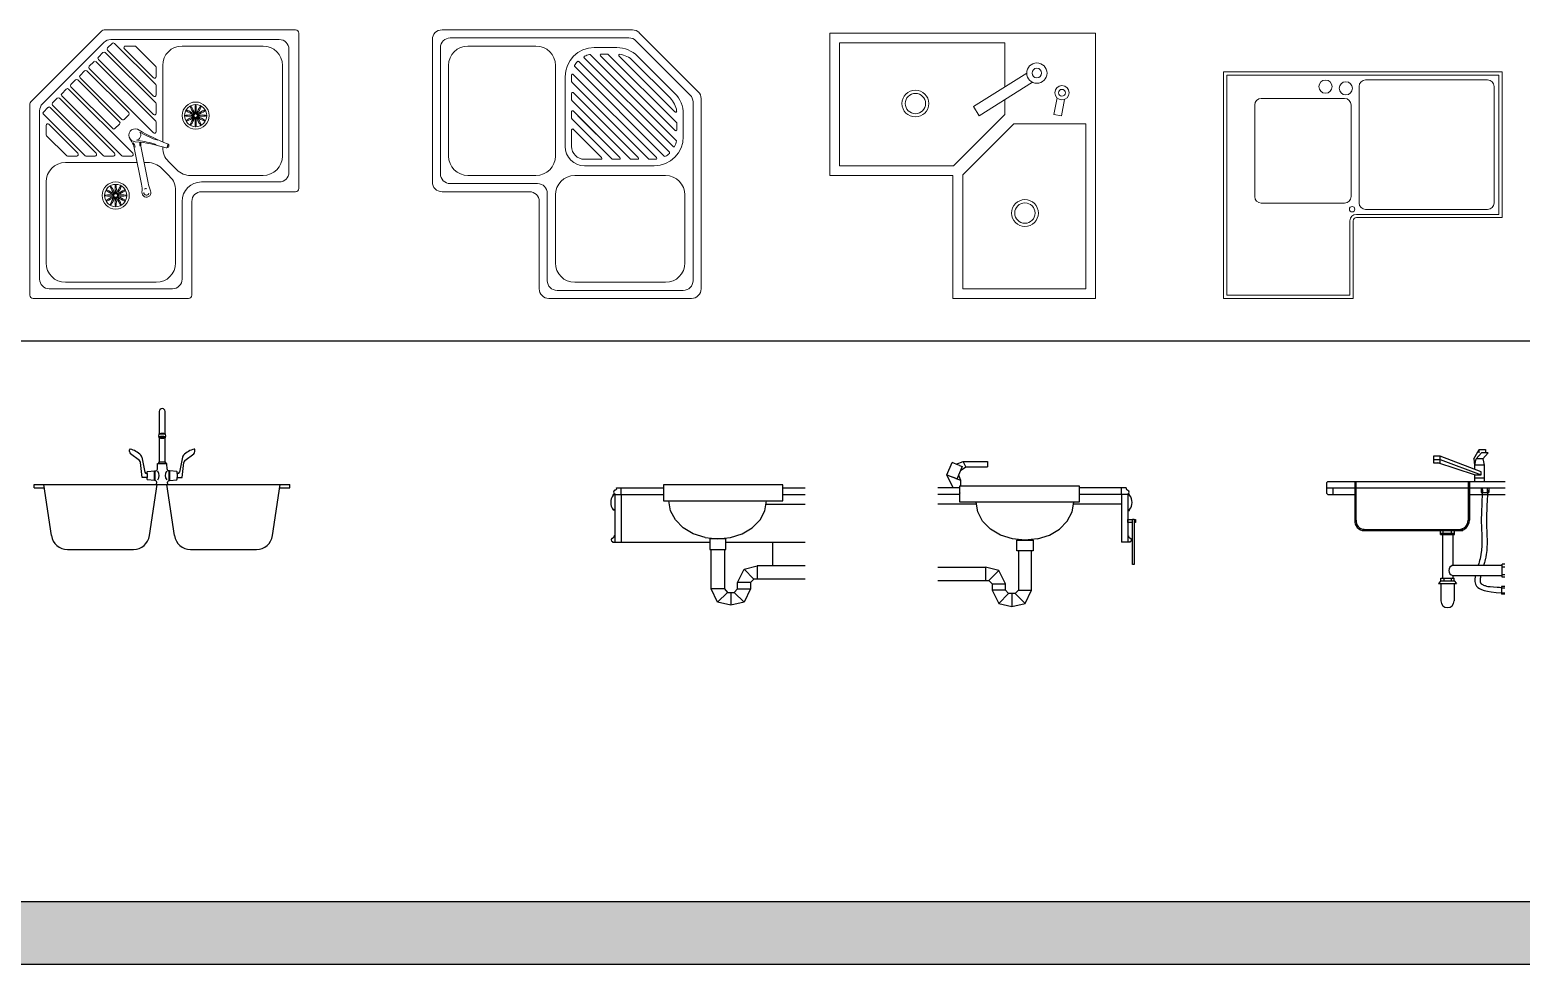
# Model space of a CAD drawing. Header units: millimetres. Extents: x 3489 to 19734, y -3855 to 6441.
# Drawn here: x 10734 to 15339, y -3855 to -968 of the extents above; entities that cross this region are included whole.
import ezdxf

# ---------------------------------------------------------------- set-up
doc = ezdxf.new("R2010")
doc.units = ezdxf.units.MM
doc.layers.add('www.cad-blocks.net', color=7, linetype='Continuous')

# ---------------------------------------------------------------- blocks, each defined once
blk = doc.blocks.new('A$C56267174')
for p, q in [((386.7, 426.1), (386.7, 357.4)), ((404.7, 357.4), (404.7, 426.1)), ((386.6, 344.4), (386.6, 270.1)), ((404.6, 270.1), (404.6, 344.4)), ((294.7, 302.1), (294.7, 307.7)), ((326, 274.5), (297.4, 295.3)), ((332.5, 285.2), (342.4, 239)), ((458.8, 285.2), (448.8, 239)), ((465.2, 274.5), (493.8, 295.3)), ((496.5, 302.1), (496.5, 307.7)), ((334, 221.6), (328.7, 268.6)), ((347.4, 234.5), (349.7, 234.5)), ((349.7, 234.5), (349.7, 240)), ((349.7, 234.5), (349.7, 221.6)), ((350.6, 241), (371.7, 242.4)), ((371.7, 241.6), (373.7, 242.6)), ((371.7, 242.4), (371.7, 241.6)), ((371.7, 213.5), (371.7, 241.6)), ((373.7, 212.6), (373.7, 242.6)), ((373.7, 242.6), (375.7, 242.6)), ((380.7, 247.3), (381.6, 265.1)), ((381.6, 265.1), (383.6, 265.1)), ((383.6, 265.1), (407.6, 265.1)), ((386.6, 270.1), (404.6, 270.1)), ((409.6, 265.1), (407.6, 265.1)), ((410.5, 247.3), (409.6, 265.1)), ((417.5, 242.6), (415.5, 242.6)), ((417.5, 212.6), (417.5, 242.6)), ((419.5, 241.6), (417.5, 242.6)), ((440.6, 241), (419.5, 242.4)), ((419.5, 242.4), (419.5, 241.6)), ((419.5, 213.5), (419.5, 241.6)), ((441.5, 234.5), (441.5, 240)), ((441.5, 234.5), (441.5, 221.6)), ((443.9, 234.5), (441.5, 234.5)), ((457.2, 221.6), (462.5, 268.6)), ((0, 200), (790, 200)), ((0, 190), (0, 200)), ((0, 190), (31.5, 190)), ((53.6, 42.6), (30, 200)), ((349.7, 221.6), (334, 221.6)), ((349.7, 216.1), (349.7, 221.6)), ((371.7, 212.7), (350.6, 215.1)), ((356.4, 42.6), (380, 200)), ((373.7, 212.6), (371.7, 213.5)), ((371.7, 213.5), (371.7, 212.7)), ((378.4, 200), (378.7, 207.3)), ((433.6, 42.6), (410, 200)), ((412.9, 200), (412.5, 207.3)), ((417.5, 212.6), (419.5, 213.5)), ((419.5, 212.7), (440.6, 215.1)), ((419.5, 213.5), (419.5, 212.7)), ((441.5, 216.1), (441.5, 221.6)), ((441.5, 221.6), (457.2, 221.6)), ((736.4, 42.6), (760, 200)), ((758.5, 190), (790, 190)), ((790, 190), (790, 200)), ((103.1, 0), (306.9, 0)), ((483.1, 0), (686.9, 0))]:
    blk.add_line(p, q)
for centre, radius, start, end in [((395.7, 426.1), 9, 0.1224, 179.8776), ((390.2, 351), 5.86, 140.4177, 217.9852), ((386.2, 346.2), 1.29, 114.8047, 245.1953), ((387, 355.8), 1.64, 102.6674, 218.0261), ((395.6, 313.6), 35.3, 73.5535, 106.4465), ((387, 346.1), 1.7, 215.7695, 256.5959), ((395.7, 321.1), 35.1, 73.5696, 106.4975), ((395.7, 323.6), 34.9, 75.0637, 104.9363), ((404.2, 346.1), 1.7, 283.4243, 324.2103), ((404.2, 355.7), 1.71, 325.8407, 73.6277), ((401.2, 351.1), 5.71, 319.9002, 40.0998), ((405, 346.2), 1.29, 294.8047, 65.1953), ((296.7, 307.7), 2, 90, 180), ((304.7, 302.1), 10, 180, 223.0734), ((280.6, 241.2), 70.4, 45.3741, 76.7548), ((317.6, 282.9), 15, 8.8252, 34.3104), ((473.6, 282.9), 15, 145.6896, 171.1748), ((510.6, 241.2), 70.4, 103.2452, 134.6259), ((486.5, 302.1), 10, 316.9266, 0), ((494.5, 307.7), 2, 0, 90), ((318.7, 267.6), 10, 5.886, 43.0734), ((347.4, 239.5), 5, 185.886, 270), ((350.7, 240), 1, 94.3321, 180), ((375.7, 247.6), 5, 270, 357.14), ((366, 228.2), 20.6, 319.9184, 39.0717), ((391.5, 263.7), 8.01, 127.6786, 170.3939), ((399.7, 263.7), 8.01, 9.6061, 52.3214), ((425.2, 228.2), 20.6, 140.9283, 220.0816), ((415.5, 247.6), 5, 182.86, 270), ((440.5, 240), 1, 360, 85.6679), ((443.9, 239.5), 5, 270, 354.114), ((472.5, 267.6), 10, 136.9266, 174.114), ((350.7, 216.1), 1, 180, 265.6679), ((373.7, 207.6), 5, 357.14, 90), ((417.5, 207.6), 5, 90, 182.86), ((440.5, 216.1), 1, 274.3321, 0), ((103.1, 50), 50, 188.5308, 270), ((306.9, 50), 50, 270, 351.4692), ((483.1, 50), 50, 188.5308, 270), ((686.9, 50), 50, 270, 351.4692)]:
    blk.add_arc(centre, radius, start, end)
for start_param, end_param in [(-0.053243, 3.194836), (3.592619, 5.832158)]:
    blk.add_ellipse((395.6, 345.2), major_axis=(10, 0), ratio=0.172573, start_param=start_param, end_param=end_param)
blk = doc.blocks.new('A$C4E531579')
at = {"lineweight": 5}
for p, q in [((229.1, 830), (820, 830)), ((222.1, 827.1), (2.9, 607.9)), ((228.6, 791.2), (38.8, 601.4)), ((253.9, 788.2), (239.8, 774.1)), ((249.9, 800), (770, 800)), ((388.5, 660.7), (261, 788.2)), ((830, 820), (830, 340)), ((225.6, 759.9), (211.5, 745.8)), ((381.5, 568.7), (211.5, 738.7)), ((388.5, 604.1), (232.7, 759.9)), ((381.5, 625.3), (239.8, 767)), ((381.5, 681.9), (291.9, 771.5)), ((295.4, 780), (323.7, 780)), ((388.5, 717.2), (327.2, 778.5)), ((720, 780), (470, 780)), ((800, 770), (800, 390)), ((169.1, 703.4), (154.9, 689.2)), ((305.1, 574.4), (176.1, 703.4)), ((197.4, 731.6), (183.2, 717.5)), ((381.5, 512.2), (183.2, 710.4)), ((388.5, 547.5), (204.4, 731.6)), ((390, 713.7), (390, 685.4)), ((410, 720), (410, 483.9)), ((780, 440), (780, 720)), ((98.4, 632.6), (112.5, 646.8)), ((317.8, 448.5), (119.6, 646.8)), ((126.6, 660.9), (140.8, 675.1)), ((255.6, 524.9), (126.6, 653.9)), ((276.8, 546.1), (147.9, 675.1)), ((283.9, 553.2), (154.9, 682.1)), ((390, 657.1), (390, 628.8)), ((0, 10), (0, 600.9)), ((70.1, 604.4), (84.2, 618.5)), ((261.3, 448.5), (91.3, 618.5)), ((282.5, 441.5), (98.4, 625.6)), ((390, 600.6), (390, 572.3)), ((30, 60), (30, 580.1)), ((41.8, 576.1), (55.9, 590.2)), ((169.3, 441.5), (41.8, 569)), ((204.7, 448.5), (63, 590.2)), ((225.9, 441.5), (70.1, 597.3)), ((305.1, 567.3), (291, 553.2)), ((50, 534.6), (50, 506.3)), ((148.1, 448.5), (58.5, 538.1)), ((262.7, 524.9), (276.8, 539)), ((390, 544), (390, 515.7)), ((112.8, 441.5), (51.5, 502.8)), ((410, 468.8), (410, 466.1)), ((110, 420), (331.5, 420)), ((116.3, 440), (144.6, 440)), ((172.9, 440), (201.2, 440)), ((229.4, 440), (257.7, 440)), ((286, 440), (314.3, 440)), ((344.7, 353.4), (324.5, 455.5)), ((344.5, 460.1), (364.9, 357.1)), ((352.4, 420), (363.9, 420)), ((427.6, 423.6), (453.6, 397.6)), ((406.4, 402.4), (432.4, 376.4)), ((496.1, 380), (720, 380)), ((50, 110), (50, 360)), ((450, 333.9), (450, 110)), ((530, 360), (770, 360)), ((530, 330), (820, 330)), ((470, 300), (470, 60)), ((500, 300), (500, 10)), ((390, 50), (110, 50)), ((440, 30), (60, 30)), ((490, 0), (10, 0))]:
    blk.add_line(p, q, dxfattribs=at)
for centre, radius in [((511.9, 565), 41.9), ((511.9, 565), 34.4), ((511.9, 565), 5.37), ((265, 318.1), 41.9), ((265, 318.1), 34.4), ((265, 318.1), 5.37)]:
    blk.add_circle(centre, radius, dxfattribs=at)
for centre, radius, start, end in [((229.1, 820), 10, 90, 135), ((820, 820), 10, 0, 90), ((249.9, 770), 30, 90, 135), ((257.5, 784.7), 5, 45, 135), ((770, 770), 30, 0, 90), ((215, 742.2), 5, 135, 225), ((229.2, 756.4), 5, 45, 135), ((243.3, 770.5), 5, 135, 225), ((295.4, 775), 5, 90, 225), ((323.7, 775), 5, 45, 90), ((470, 720), 60, 90, 180), ((720, 720), 60, 0, 90), ((172.6, 699.8), 5, 45, 135), ((186.7, 714), 5, 135, 225), ((200.9, 728.1), 5, 45, 135), ((385, 713.7), 5, 0, 45), ((116, 643.3), 5, 45, 135), ((130.2, 657.4), 5, 135, 225), ((144.3, 671.5), 5, 45, 135), ((158.5, 685.7), 5, 135, 225), ((385, 685.4), 5, 225, 0), ((385, 657.1), 5, 0, 45), ((10, 600.9), 10, 135, 180), ((60, 580.1), 30, 135, 180), ((73.6, 600.8), 5, 135, 225), ((87.8, 615), 5, 45, 135), ((101.9, 629.1), 5, 135, 225), ((385, 628.8), 5, 225, 0), ((385, 600.6), 5, 0, 45), ((45.3, 572.5), 5, 135, 225), ((59.5, 586.7), 5, 45, 135), ((287.4, 556.7), 5, 225, 315), ((301.6, 570.8), 5, 315, 45), ((385, 572.3), 5, 225, 0), ((55, 534.6), 5, 45, 180), ((259.2, 528.4), 5, 225, 315), ((273.3, 542.6), 5, 315, 45), ((325.6, 504.4), 20, 52.7229, 268.7857), ((326.2, 504.9), 16.2, 278.9292, 32.1557), ((583, 916.9), 466.4, 238.2709, 250.2022), ((479.5, 750.1), 274.6, 239.9645, 252.0257), ((385, 515.7), 5, 225, 0), ((385, 544), 5, 0, 45), ((55, 506.3), 5, 180, 225), ((226.1, 437.3), 100, 10.4867, 33.9738), ((296.1, 462.7), 29.3, 9.8467, 38.3537), ((282.9, 16.5), 469.7, 72.9448, 84.8329), ((305.7, 211.8), 277.4, 72.2349, 84.235), ((368.8, 476.8), 29.3, 168.2508, 191.9931), ((442.8, 478.3), 100, 177.6593, 190.4868), ((470, 466.1), 60, 180, 225), ((422.7, 471.9), 6.64, 252.6444, 68.8642), ((420.8, 471.6), 4.91, 314.2517, 37.2349), ((110, 360), 60, 90, 180), ((116.3, 445), 5, 225, 270), ((144.6, 445), 5, 270, 45), ((172.9, 445), 5, 225, 270), ((201.2, 445), 5, 270, 45), ((229.4, 445), 5, 225, 270), ((257.7, 445), 5, 270, 45), ((286, 445), 5, 225, 270), ((314.3, 445), 5, 270, 45), ((363.9, 360), 60, 45, 90), ((720, 440), 60, 270, 0), ((390, 333.9), 60, 0, 45), ((496.1, 440), 60, 225, 270), ((770, 390), 30, 270, 0), ((246.4, 335.2), 100, 355.9843, 10.4867), ((360, 327.2), 13.9, 175.9843, 24.9892), ((359.8, 327.5), 8.12, 180.3635, 342.4443), ((359, 332), 7.59, 72.423, 131.6758), ((463.2, 375.3), 100, 190.4868, 204.9892), ((530, 300), 60, 90, 180), ((530, 300), 30, 90, 180), ((820, 340), 10, 270, 0), ((110, 110), 60, 180, 270), ((390, 110), 60, 270, 0), ((60, 60), 30, 180, 270), ((440, 60), 30, 270, 0), ((10, 10), 10, 180, 270), ((490, 10), 10, 270, 0)]:
    blk.add_arc(centre, radius, start, end, dxfattribs=at)
at = {"lineweight": 5, "extrusion": (1.61778e-32, -2.77556e-17, -1)}
blk.add_ellipse((511.9, 584.9), major_axis=(0, -14.5), ratio=0.137964, dxfattribs=at)
at = {"lineweight": 5, "extrusion": (9.24446e-33, -1.11022e-16, -1)}
blk.add_ellipse((492, 565), major_axis=(14.5, 0), ratio=0.137964, dxfattribs=at)
at = {"lineweight": 5, "extrusion": (-1.38778e-16, -2.4037e-16, -1)}
blk.add_ellipse((494.7, 574.9), major_axis=(12.6, -7.2), ratio=0.137964, dxfattribs=at)
at = {"lineweight": 5, "extrusion": (3.51927e-17, -1.71978e-16, -1)}
for centre, major_axis in [((494.7, 555.1), (12.6, 7.2)), ((529.1, 574.9), (-12.6, -7.2))]:
    blk.add_ellipse(centre, major_axis=major_axis, ratio=0.137964, dxfattribs=at)
at = {"lineweight": 5, "extrusion": (2.77556e-17, -4.80741e-17, -1)}
blk.add_ellipse((501.9, 582.2), major_axis=(7.2, -12.6), ratio=0.137964, dxfattribs=at)
at = {"lineweight": 5, "extrusion": (-3.30078e-16, 9.44224e-17, -1)}
blk.add_ellipse((501.9, 547.8), major_axis=(7.2, 12.6), ratio=0.137964, dxfattribs=at)
at = {"lineweight": 5, "extrusion": (6.16298e-33, -1.11022e-16, -1)}
blk.add_ellipse((511.9, 545.1), major_axis=(0, 14.5), ratio=0.137964, dxfattribs=at)
at = {"lineweight": 5, "extrusion": (2.54248e-16, -1.14741e-16, -1)}
blk.add_ellipse((521.8, 582.2), major_axis=(-7.2, -12.6), ratio=0.137964, dxfattribs=at)
at = {"lineweight": 5, "extrusion": (0, 0, -1)}
blk.add_ellipse((521.8, 547.8), major_axis=(-7.2, 12.6), ratio=0.137964, dxfattribs=at)
at = {"lineweight": 5, "extrusion": (-6.93889e-17, -1.20185e-16, -1)}
blk.add_ellipse((529.1, 555.1), major_axis=(-12.6, 7.2), ratio=0.137964, dxfattribs=at)
at = {"lineweight": 5, "extrusion": (5.55112e-17, -1.11022e-16, -1)}
blk.add_ellipse((531.7, 565), major_axis=(-14.5, 0), ratio=0.137964, dxfattribs=at)
at = {"lineweight": 5}
for centre, major_axis in [((247.8, 328.1), (12.6, -7.2)), ((255.1, 335.3), (7.2, -12.6)), ((265, 338), (0, -14.5)), ((274.9, 335.3), (-7.2, -12.6)), ((282.2, 328.1), (-12.6, -7.2)), ((245.1, 318.1), (14.5, 0)), ((247.8, 308.2), (12.6, 7.2)), ((255.1, 300.9), (7.2, 12.6)), ((265, 298.3), (0, 14.5)), ((274.9, 300.9), (-7.2, 12.6)), ((282.2, 308.2), (-12.6, 7.2)), ((284.9, 318.1), (-14.5, 0))]:
    blk.add_ellipse(centre, major_axis=major_axis, ratio=0.137964, dxfattribs=at)
blk = doc.blocks.new('A$C446E6F74')
at = {"lineweight": 5}
for p, q in [((30, 830), (617.6, 830)), ((0, 360), (0, 800)), ((55, 805), (607.2, 805)), ((796.2, 628.4), (628.4, 796.2)), ((821.2, 638.8), (638.8, 821.2)), ((25, 385), (25, 775)), ((320, 780), (110, 780)), ((743.4, 469.1), (469.1, 743.4)), ((753.8, 487), (488.1, 752.6)), ((500, 775), (569.9, 775)), ((749.9, 519.2), (519.2, 749.9)), ((521.3, 755), (541.1, 755)), ((754.1, 543.2), (543.2, 754.1)), ((749.3, 576.3), (576.3, 749.3)), ((748.6, 633.6), (633.6, 748.6)), ((50, 720), (50, 440)), ((380, 440), (380, 720)), ((692.3, 435.3), (435.3, 692.3)), ((716.2, 439.7), (439.7, 716.2)), ((731.9, 452.3), (452.3, 731.9)), ((734.5, 619.4), (619.4, 734.5)), ((410, 470), (410, 685)), ((430, 670.6), (430, 685)), ((668.5, 430.9), (430.9, 668.5)), ((430, 614), (430, 633.8)), ((611.9, 430.9), (430.9, 611.9)), ((636, 435.1), (435.1, 636)), ((805, 607.2), (805, 55)), ((830, 617.6), (830, 30)), ((430, 557.5), (430, 577.3)), ((555.4, 430.9), (430.9, 555.4)), ((579.4, 435.1), (435.1, 579.4)), ((564.8, 449.7), (449.7, 564.8)), ((775, 569.9), (775, 500)), ((430, 470), (430, 520.7)), ((522.8, 435.1), (435.1, 522.8)), ((755, 541.1), (755, 521.3)), ((520.7, 430), (470, 430)), ((577.3, 430), (557.5, 430)), ((633.8, 430), (614, 430)), ((685, 430), (670.6, 430)), ((320, 380), (110, 380)), ((720, 380), (440, 380)), ((685, 410), (470, 410)), ((30, 330), (300, 330)), ((55, 355), (325, 355)), ((355, 325), (355, 55)), ((330, 300), (330, 30)), ((380, 110), (380, 320)), ((780, 110), (780, 320)), ((440, 50), (720, 50)), ((385, 25), (775, 25)), ((360, 0), (800, 0))]:
    blk.add_line(p, q, dxfattribs=at)
for centre, radius, start, end in [((30, 800), 30, 90, 180), ((617.6, 800), 30, 45, 90), ((55, 775), 30, 90, 180), ((607.2, 775), 30, 45, 90), ((110, 720), 60, 90, 180), ((320, 720), 60, 0, 90), ((500, 685), 90, 90, 180), ((471.2, 745.5), 3, 115.419, 225), ((500, 685), 70, 102.0372, 115.419), ((486, 750.5), 3, 45, 102.0372), ((521.3, 752), 3, 90, 225), ((541.1, 752), 3, 45, 90), ((569.9, 685), 90, 45, 90), ((578.4, 751.5), 3, 82.7167, 225), ((569.9, 685), 70, 45, 82.7167), ((433.2, 690.2), 3, 45, 175.5367), ((441.9, 718.3), 3, 150.1814, 225), ((500, 685), 70, 138.0335, 150.1814), ((450.2, 729.8), 3, 45, 138.0335), ((500, 685), 70, 175.5367, 180), ((433, 670.6), 3, 180, 225), ((433, 633.8), 3, 45, 180), ((433, 614), 3, 180, 225), ((685, 569.9), 70, 7.2833, 45), ((685, 569.9), 90, 0, 45), ((775, 607.2), 30, 0, 45), ((800, 617.6), 30, 0, 45), ((433, 577.3), 3, 45, 180), ((433, 557.5), 3, 180, 225), ((433, 557.5), 3, 180, 225), ((751.5, 578.4), 3, 225, 7.2833), ((433, 520.7), 3, 45, 180), ((752, 521.3), 3, 225, 0), ((752, 541.1), 3, 0, 45), ((470, 470), 60, 180, 270), ((470, 470), 40, 180, 270), ((685, 500), 90, 270, 0), ((745.5, 471.2), 3, 225, 334.581), ((685, 500), 70, 334.581, 349.3075), ((110, 440), 60, 180, 270), ((320, 440), 60, 270, 0), ((520.7, 433), 3, 270, 45), ((557.5, 433), 3, 225, 270), ((577.3, 433), 3, 270, 45), ((614, 433), 3, 225, 270), ((633.8, 433), 3, 270, 45), ((670.6, 433), 3, 225, 270), ((685, 500), 70, 270, 274.4633), ((690.2, 433.2), 3, 274.4633, 45), ((718.3, 441.9), 3, 225, 299.8186), ((685, 500), 70, 299.8186, 311.9665), ((729.8, 450.2), 3, 311.9665, 45), ((55, 385), 30, 180, 270), ((440, 320), 60, 90, 180), ((720, 320), 60, 0, 90), ((30, 360), 30, 180, 270), ((300, 300), 30, 0, 90), ((325, 325), 30, 0, 90), ((440, 110), 60, 180, 270), ((720, 110), 60, 270, 0), ((385, 55), 30, 180, 270), ((775, 55), 30, 270, 0), ((360, 30), 30, 180, 270), ((800, 30), 30, 270, 0)]:
    blk.add_arc(centre, radius, start, end, dxfattribs=at)
blk = doc.blocks.new('A$C06404D4D')
at = {"lineweight": 5}
for p, q in [((0, 820), (820, 820)), ((0, 820), (0, 380)), ((30, 790), (540, 790)), ((30, 790), (30, 410)), ((540, 790), (540, 653.8)), ((820, 820), (820, 0)), ((607.6, 696.4), (443.2, 592.7)), ((625.2, 668.1), (461, 564.5)), ((540, 614.3), (540, 568.3)), ((701.5, 619.6), (691.9, 568.7)), ((724.4, 615.1), (714.8, 564.4)), ((540, 568.3), (381.7, 410)), ((461, 564.5), (443.2, 592.7)), ((714.8, 564.4), (691.9, 568.7)), ((568.3, 540), (410, 381.7)), ((568.3, 540), (790, 540)), ((790, 540), (790, 30)), ((0, 380), (380, 380)), ((30, 410), (381.7, 410)), ((380, 380), (380, 0)), ((410, 381.7), (410, 30)), ((380, 0), (820, 0)), ((410, 30), (790, 30))]:
    blk.add_line(p, q, dxfattribs=at)
for centre, radius in [((639, 696.3), 31.4), ((639, 696.3), 14.9), ((716.6, 635.6), 22), ((716.6, 635.6), 10.5), ((264, 602.3), 41.4), ((264, 602.3), 31.4), ((602.3, 264), 41.4), ((602.3, 264), 31.4)]:
    blk.add_circle(centre, radius, dxfattribs=at)
blk = doc.blocks.new('A$C0EEC326E')
at = {"lineweight": 5}
for p, q in [((0, 700), (0, 0)), ((0, 700), (860, 700)), ((860, 700), (860, 250)), ((10, 690), (10, 10)), ((10, 690), (850, 690)), ((418.5, 295), (418.5, 655)), ((438.5, 675), (815, 675)), ((835, 655), (835, 295)), ((850, 690), (850, 260)), ((116.2, 617.9), (373.5, 617.9)), ((96.2, 315), (96.2, 597.9)), ((393.5, 315), (393.5, 597.9)), ((373.5, 295), (116.2, 295)), ((390, 10), (390, 240)), ((400, 0), (400, 240)), ((850, 260), (410, 260)), ((860, 250), (410, 250)), ((815, 275), (438.5, 275)), ((0, 0), (400, 0)), ((10, 10), (390, 10))]:
    blk.add_line(p, q, dxfattribs=at)
for centre, radius in [((314.8, 654.5), 20.3), ((377.3, 649.3), 20.3), ((396.8, 275.8), 8.53)]:
    blk.add_circle(centre, radius, dxfattribs=at)
for centre, radius, start, end in [((438.5, 655), 20, 90, 180), ((815, 655), 20, 0, 90), ((116.2, 597.9), 20, 90, 180), ((373.5, 597.9), 20, 0, 90), ((116.2, 315), 20, 180, 270), ((373.5, 315), 20, 270, 0), ((438.5, 295), 20, 180, 270), ((815, 295), 20, 270, 0), ((410, 240), 20, 90, 180), ((410, 240), 10, 90, 180)]:
    blk.add_arc(centre, radius, start, end, dxfattribs=at)
blk = doc.blocks.new('A$C2C1C3230')
for p, q in [((163.1, 372.6), (163.1, 322.5)), ((531.4, 372.6), (163.1, 372.6)), ((531.4, 322.5), (531.4, 372.6)), ((7.4, 339.9), (7.4, 342.6)), ((7.4, 342.6), (12.8, 342.6)), ((12.8, 354.3), (12.8, 356.3)), ((12.8, 344.6), (12.8, 342.6)), ((12.8, 342.6), (12.8, 194.9)), ((12.8, 342.6), (163.1, 342.6)), ((18.3, 362.6), (163.1, 362.6)), ((32.8, 342.6), (32.8, 362.6)), ((32.8, 342.6), (32.8, 194.9)), ((163.1, 322.5), (531.4, 322.5)), ((184.9, 292.1), (179.6, 322.5)), ((475.9, 292.1), (481.2, 322.5)), ((531.4, 362.6), (600.2, 362.6)), ((531.4, 342.6), (600.2, 342.6)), ((582.7, 362.6), (600.2, 362.6)), ((7.4, 295.4), (12.8, 295.4)), ((12.8, 295.4), (7.4, 295.4)), ((32.8, 287.5), (32.8, 214.9)), ((200.1, 263.7), (184.9, 292.1)), ((461.4, 263.7), (475.9, 292.1)), ((479.5, 312.6), (600.2, 312.6)), ((200.1, 263.7), (223.8, 239.3)), ((254.8, 220.8), (223.8, 239.3)), ((406, 220.8), (437, 239.3)), ((437, 239.3), (461.4, 263.7)), ((5.4, 206.6), (5.4, 208.6)), ((5.4, 196.9), (5.4, 194.9)), ((5.4, 194.9), (32.8, 194.9)), ((12.8, 214.9), (10.9, 214.9)), ((32.8, 194.9), (305.7, 194.9)), ((291.8, 209), (254.8, 220.8)), ((291.8, 209), (330.7, 205)), ((355.8, 205), (305.7, 205)), ((305.7, 205), (305.7, 172)), ((330.7, 205), (369.7, 209)), ((355.8, 172), (355.8, 205)), ((355.8, 194.9), (600.2, 194.9)), ((369.7, 209), (406, 220.8)), ((500.2, 121.6), (500.2, 194.9)), ((305.7, 172), (355.8, 172)), ((310.3, 50.4), (310.3, 172)), ((351.1, 172), (351.1, 50.4)), ((391.1, 70.4), (411.9, 111.2)), ((411.9, 111.2), (452.7, 121.6)), ((411.9, 111.2), (442.3, 80.8)), ((452.7, 121.6), (452.7, 80.8)), ((600.2, 121.6), (452.7, 121.6)), ((351.1, 50.4), (310.3, 50.4)), ((330.3, 9.6), (310.3, 50.4)), ((351.1, 50.4), (360.7, 40)), ((381.5, 40), (391.1, 50.4)), ((391.1, 50.4), (391.1, 70.4)), ((431.9, 70.4), (391.1, 70.4)), ((391.1, 50.4), (431.9, 50.4)), ((431.9, 50.4), (411.9, 9.6)), ((442.3, 80.8), (431.9, 70.4)), ((431.9, 70.4), (431.9, 50.4)), ((600.2, 80.8), (442.3, 80.8)), ((360.7, 40), (330.3, 9.6)), ((371.1, 0), (330.3, 9.6)), ((360.7, 40), (381.5, 40)), ((371.1, 40), (371.1, 0)), ((411.9, 9.6), (371.1, 0)), ((381.5, 40), (411.9, 9.6))]:
    blk.add_line(p, q)
for centre, radius, start, end in [((37, 317.6), 37, 143.0701, 216.9299), ((13.6, 349.5), 4.94, 99.5999, 260.4001), ((13.8, 361), 4.81, 258.4001, 19.3626), ((6.2, 201.8), 4.94, 99.5999, 260.4001), ((6.4, 213.3), 4.81, 258.4001, 19.3626)]:
    blk.add_arc(centre, radius, start, end)
blk = doc.blocks.new('A$C0A3C27A8')
for p, q in [((28.4, 406.3), (44.3, 445.2)), ((51.5, 441.9), (44.3, 445.2)), ((67.4, 436), (51.5, 441.9)), ((57.5, 440), (78.6, 447.9)), ((75.3, 432.7), (59.4, 393.8)), ((67.4, 436), (75.3, 432.7)), ((70, 420.2), (87.2, 431.4)), ((87.2, 431.4), (78.6, 447.9)), ((78.6, 447.9), (153.8, 447.9)), ((87.2, 431.4), (153.8, 431.4)), ((153.8, 447.9), (153.8, 431.4)), ((36.3, 403), (28.4, 406.3)), ((28.4, 406.3), (70, 389.8)), ((48, 366.4), (28.4, 406.3)), ((51.5, 397.1), (36.3, 403)), ((59.4, 393.8), (51.5, 397.1)), ((64.7, 406.3), (70, 389.8)), ((68.8, 322.5), (68.8, 372.6)), ((68.8, 372.6), (437.1, 372.6)), ((70, 389.8), (70, 372.6)), ((437.1, 372.6), (437.1, 322.5)), ((17.4, 366.4), (0, 366.4)), ((68.8, 366.4), (0, 366.4)), ((68.8, 346.4), (0, 346.4)), ((68.8, 350.7), (68.5, 350.1)), ((68.5, 350.1), (68.8, 349.6)), ((437.1, 322.5), (68.8, 322.5)), ((124.2, 292.1), (118.9, 322.5)), ((415.3, 292.1), (420.6, 322.5)), ((581.9, 366.4), (437.1, 366.4)), ((587.4, 346.4), (437.1, 346.4)), ((567.1, 366.4), (567.4, 365.9)), ((567.4, 346.4), (567.4, 366.4)), ((567.4, 346.4), (567.4, 198.7)), ((587.4, 358.1), (587.4, 360.1)), ((587.4, 348.3), (587.4, 346.4)), ((587.4, 346.4), (587.4, 198.7)), ((592.7, 346.4), (587.4, 346.4)), ((592.7, 343.6), (592.7, 346.4)), ((120, 316.4), (0, 316.4)), ((138.7, 263.7), (124.2, 292.1)), ((400.1, 263.7), (415.3, 292.1)), ((567.4, 316.4), (419.5, 316.4)), ((587.4, 296.4), (592.7, 296.4)), ((592.7, 296.4), (587.4, 296.4)), ((592.7, 296.4), (592.7, 299.2)), ((163.2, 239.3), (138.7, 263.7)), ((194.2, 220.8), (163.2, 239.3)), ((345.3, 220.8), (376.3, 239.3)), ((400.1, 263.7), (376.3, 239.3)), ((587.4, 268.3), (601.5, 268.3)), ((587.4, 259.9), (587.4, 268.3)), ((601.5, 259.9), (587.4, 259.9)), ((601.5, 269.8), (606.8, 269.8)), ((601.5, 129.3), (601.5, 269.8)), ((606.8, 269.8), (606.8, 129.3)), ((606.8, 268.3), (611, 268.3)), ((611, 259.9), (606.8, 259.9)), ((611, 268.3), (611, 259.9)), ((230.5, 209), (194.2, 220.8)), ((269.4, 205), (230.5, 209)), ((244.3, 172), (244.3, 205)), ((244.3, 205), (294.5, 205)), ((308.4, 209), (269.4, 205)), ((294.5, 205), (294.5, 172)), ((308.4, 209), (345.3, 220.8)), ((594.7, 198.7), (567.4, 198.7)), ((587.4, 218.7), (589.2, 218.7)), ((594.7, 210.4), (594.7, 212.4)), ((594.7, 200.6), (594.7, 198.7)), ((294.5, 172), (244.3, 172)), ((249.1, 172), (249.1, 50.4)), ((289.9, 50.4), (289.9, 172)), ((0, 121.6), (147.5, 121.6)), ((188.3, 111.2), (147.5, 121.6)), ((147.5, 121.6), (147.5, 80.8)), ((188.3, 111.2), (157.9, 80.8)), ((209.1, 70.4), (188.3, 111.2)), ((606.8, 129.3), (601.5, 129.3)), ((0, 80.8), (157.9, 80.8)), ((157.9, 80.8), (168.3, 70.4)), ((168.3, 70.4), (209.1, 70.4)), ((168.3, 70.4), (168.3, 50.4)), ((168.3, 50.4), (188.3, 9.6)), ((209.1, 50.4), (168.3, 50.4)), ((209.1, 50.4), (209.1, 70.4)), ((218.7, 40), (209.1, 50.4)), ((249.1, 50.4), (239.5, 40)), ((249.1, 50.4), (289.9, 50.4)), ((269.9, 9.6), (289.9, 50.4)), ((218.7, 40), (188.3, 9.6)), ((188.3, 9.6), (229.1, 0)), ((239.5, 40), (218.7, 40)), ((229.1, 40), (229.1, 0)), ((229.1, 0), (269.9, 9.6)), ((239.5, 40), (269.9, 9.6))]:
    blk.add_line(p, q)
for centre, radius, start, end in [((586.4, 364.8), 4.81, 160.6374, 281.5999), ((586.5, 353.2), 4.94, 279.5999, 80.4001), ((563.1, 321.4), 37, 323.0701, 36.9299), ((593.8, 217.1), 4.81, 160.6374, 281.5999), ((593.9, 205.5), 4.94, 279.5999, 80.4001)]:
    blk.add_arc(centre, radius, start, end)
blk = doc.blocks.new('A$C295F13B1')
for p, q in [((350.1, 467.5), (330.1, 467.5)), ((330.1, 467.5), (330.1, 457.5)), ((350.1, 457.5), (350.1, 467.5)), ((476.8, 419.8), (350.1, 467.5)), ((453.8, 459.8), (470.3, 488.1)), ((478.3, 478.1), (461.8, 459.8)), ((470.3, 478.1), (470.3, 488.1)), ((470.3, 488.1), (490.3, 488.1)), ((498.3, 478.1), (478.3, 478.1)), ((481.8, 459.8), (498.3, 478.1)), ((490.3, 488.1), (490.3, 478.1)), ((330.1, 457.5), (350.1, 457.5)), ((330.1, 457.5), (330.1, 447.5)), ((330.1, 447.5), (350.1, 447.5)), ((456.8, 409.8), (343.3, 447.5)), ((350.1, 447.5), (350.1, 457.5)), ((350.1, 457.5), (476.8, 409.8)), ((453.8, 459.8), (456.8, 439.8)), ((486.8, 439.8), (456.8, 439.8)), ((456.8, 439.8), (456.8, 427.3)), ((481.8, 459.8), (461.8, 459.8)), ((476.8, 409.8), (476.8, 419.8)), ((486.8, 389.8), (486.8, 439.8)), ((0, 386.8), (3, 389.8)), ((0, 352.8), (0, 386.8)), ((0, 369.8), (86.4, 369.8)), ((3, 389.8), (86.4, 389.8)), ((20, 349.8), (20, 369.8)), ((86.4, 389.8), (86.4, 269.8)), ((86.4, 389.8), (440.6, 389.8)), ((86.4, 369.8), (440.6, 369.8)), ((90.4, 389.8), (90.4, 269.8)), ((436.6, 389.8), (436.6, 269.8)), ((440.6, 389.8), (440.6, 269.8)), ((440.6, 389.8), (550.6, 389.8)), ((440.6, 369.8), (550.6, 369.8)), ((456.8, 409.8), (456.8, 389.8)), ((456.8, 409.8), (476.8, 409.8)), ((486.8, 399.8), (456.8, 399.8)), ((476.6, 369.8), (476.6, 355.7)), ((480.6, 355.7), (480.6, 369.8)), ((496.6, 355.7), (496.6, 369.8)), ((500.6, 369.8), (500.6, 355.7)), ((0, 352.8), (3, 349.8)), ((3, 349.8), (20, 349.8)), ((20, 349.8), (86.4, 349.8)), ((440.6, 349.8), (550.6, 349.8)), ((476.6, 355.7), (500.6, 355.7)), ((116, 241.8), (420.6, 241.8)), ((116, 237.8), (420.6, 237.8)), ((351.8, 229.8), (351.8, 237.8)), ((351.8, 225.8), (351.8, 233.8)), ((360, 229.8), (360, 237.8)), ((360, 225.8), (360, 233.8)), ((385.5, 229.8), (385.5, 237.8)), ((385.5, 225.8), (385.5, 233.8)), ((394.3, 229.8), (394.3, 237.8)), ((394.3, 225.8), (394.3, 233.8)), ((351.8, 229.8), (394.3, 229.8)), ((351.8, 225.8), (394.3, 225.8)), ((357.1, 229.8), (357.1, 90.7)), ((389.1, 229.8), (389.1, 130.8)), ((389.1, 130.8), (542, 130.8)), ((389.1, 98.8), (389.1, 90.7)), ((389.1, 98.8), (542, 98.8)), ((550, 134), (542, 134)), ((542, 93.9), (542, 134)), ((542, 125.7), (550, 125.7)), ((542, 102.2), (550, 102.2)), ((550, 93.9), (542, 93.9)), ((352.9, 82.7), (344.9, 74.7)), ((344.9, 74.7), (401.1, 74.7)), ((352.5, 74.7), (352.5, 20.6)), ((352.9, 82.7), (352.9, 90.7)), ((352.9, 90.7), (393.1, 90.7)), ((352.9, 82.7), (393.1, 82.7)), ((361.3, 90.7), (361.3, 82.7)), ((384.7, 90.7), (384.7, 82.7)), ((393.1, 82.7), (393.1, 90.7)), ((393.1, 82.7), (401.1, 74.7)), ((393.6, 74.7), (393.6, 20.6)), ((539.9, 65.4), (539.9, 41.4)), ((550, 65.4), (539.9, 65.4)), ((539.9, 61.4), (550, 61.4)), ((539.9, 45.4), (550, 45.4)), ((550, 41.4), (539.9, 41.4))]:
    blk.add_line(p, q)
for centre, radius, start, end in [((496.8, 440.4), 40.1, 151.0646, 180.8629), ((446.7, 440.4), 40.1, 359.1371, 28.9354), ((116.4, 267.8), 30, 176.231, 269.3067), ((116.4, 267.9), 26, 175.6759, 269.1965), ((408.6, 269.8), 32, 270, 0), ((408.6, 269.8), 28, 270, 0), ((394, 114.8), 16.7, 107.1342, 252.8658), ((373, 20.6), 20.6, 180, 0)]:
    blk.add_arc(centre, radius, start, end)
for points, knots in [([(480.6, 363.7), (478.6, 315.4), (474.6, 248.9), (483.2, 182.4), (469.9, 137.5), (467.8, 130.8)], [0, 0, 0, 0, 119.673932, 246.075087, 268.699247, 268.699247, 268.699247, 268.699247]), ([(496.5, 362.7), (496.2, 356.5), (495.8, 334.2), (494.7, 315.6), (494.1, 303.3), (493.6, 286.5), (493.4, 281.9), (493.3, 273.5), (493.3, 269.7), (493.3, 262.8), (493.4, 259.8), (493.5, 254), (493.5, 251.3), (493.7, 245.9), (493.8, 243.2), (494.2, 235.1), (494.5, 229.6), (495, 216.5), (495.3, 208.9), (495.2, 193.2), (494.8, 185), (493.2, 168.3), (491.9, 159.6), (489.6, 149.4), (489.3, 148.2), (488.7, 145.7), (488.4, 144.4), (487.4, 140.7), (486.7, 138.3), (485.6, 134.1), (485.1, 132.4), (484.6, 130.8)], [0, 0, 0, 0, 23.158019, 23.158019, 69.474057, 69.474057, 87.106962, 87.106962, 102.010396, 102.010396, 114.017895, 114.017895, 124.719327, 124.719327, 135.420759, 135.420759, 156.823622, 156.823622, 185.3641, 185.3641, 213.904578, 213.904578, 242.445056, 242.445056, 246.373396, 246.373396, 250.301736, 250.301736, 258.158415, 258.158415, 263.626807, 263.626807, 263.626807, 263.626807]), ([(459.2, 98.8), (456.6, 85.6), (456.7, 58.4), (490.8, 50.1), (539.9, 45.4)], [305.36628, 305.36628, 305.36628, 305.36628, 353.26503, 418.012487, 418.012487, 418.012487, 418.012487]), ([(475.5, 98.8), (475.4, 98.2), (475.3, 97.7), (474.6, 94.6), (474.2, 92.2), (473.7, 87.7), (473.6, 85.7), (473.6, 82.6), (473.7, 81.5), (474, 79.5), (474.2, 78.7), (474.6, 77.5), (474.7, 77), (475.1, 76.2), (475.4, 75.9), (475.7, 75.5), (475.8, 75.4), (476, 75.1), (476.1, 75), (476.5, 74.6), (476.8, 74.3), (477.8, 73.5), (478.5, 72.9), (480.4, 71.7), (481.4, 71.1), (483.9, 70), (485.3, 69.4), (488.2, 68.2), (489.8, 67.6), (494.3, 66.1), (497.4, 65.2), (533.3, 63.5), (536.7, 62.6), (541.3, 61.5), (542.5, 61.2), (543.6, 60.9)], [301.235588, 301.235588, 301.235588, 301.235588, 303.259298, 303.259298, 313.985476, 313.985476, 324.711654, 324.711654, 332.53777, 332.53777, 340.363887, 340.363887, 346.686001, 346.686001, 353.008116, 353.008116, 355.271137, 355.271137, 357.534159, 357.534159, 362.060203, 362.060203, 369.220001, 369.220001, 376.379799, 376.379799, 383.539596, 383.539596, 390.699394, 390.699394, 402.420922, 402.420922, 414.142451, 414.142451, 418.012487, 418.012487, 418.012487, 418.012487])]:
    blk.add_open_spline(points, degree=3, knots=knots)
blk = doc.blocks.new('FORMAT')
at = {"layer": 'www.cad-blocks.net', "true_color": 0x546d8e}
h = blk.add_hatch(color=155, dxfattribs=at)
h.set_gradient(color1=(68, 68, 68), color2=(84, 109, 142), tint=1)
h.paths.add_polyline_path([(4607.3, -3660.7), (4607.3, -3854.5), (19734.1, -3854.5), (19734.1, -3660.7)])
at = {"layer": 'www.cad-blocks.net', "color": 155, "true_color": 0x546d8e}
for p, q in [((4607.3, -1928.7), (19734.1, -1928.7)), ((4607.3, -3660.7), (19734.1, -3660.7)), ((4607.3, -3660.7), (19734.1, -3660.7)), ((4607.3, -3660.7), (19734.1, -3660.7)), ((4607.3, -3854.5), (19734.1, -3854.5))]:
    blk.add_line(p, q, dxfattribs=at)

msp = doc.modelspace()

# ---------------------------------------------------------------- block references
for name, p in [('A$C4E531579', (10734.1, -1798.2)), ('A$C446E6F74', (11976.8, -1798.2)), ('A$C06404D4D', (13204.4, -1798.2)), ('A$C0EEC326E', (14420.1, -1798.2)), ('A$C56267174', (10747, -2573.2)), ('A$C0A3C27A8', (13537.3, -2749.6)), ('A$C295F13B1', (14738.5, -2753.1)), ('A$C2C1C3230', (12527.5, -2745.9))]:
    msp.add_blockref(name, p)
at = {"layer": 'www.cad-blocks.net'}
msp.add_blockref('FORMAT', (0, 0), dxfattribs=at)

doc.saveas('drawing.dxf')
